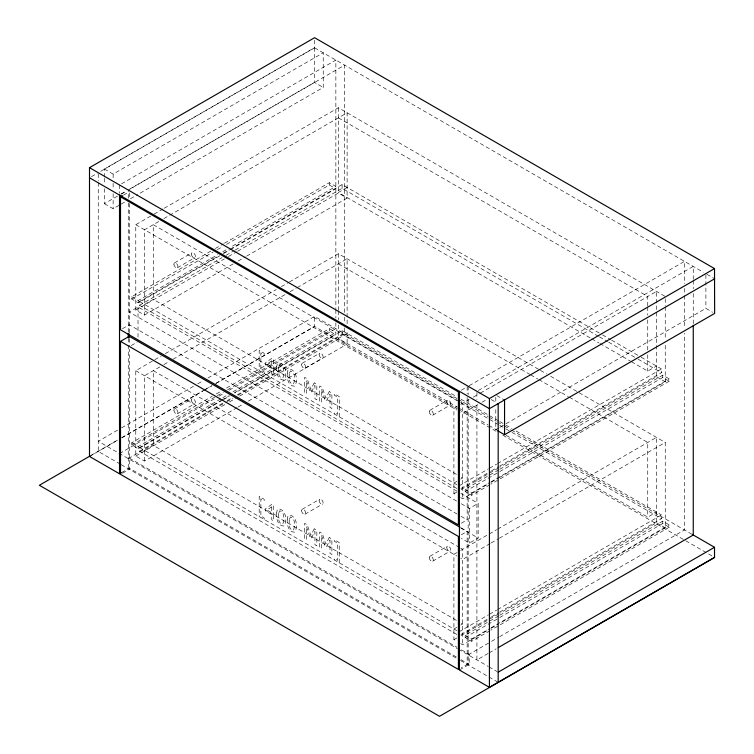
<?xml version="1.0" encoding="UTF-8"?>
<svg xmlns="http://www.w3.org/2000/svg" width="754" height="754" viewBox="0 0 754 754"><rect width="100%" height="100%" fill="white"/><g stroke="black" fill="none" stroke-linecap="round" stroke-linejoin="round"><path stroke-width="0.57" stroke-dasharray="3.77 2.83" d="M104.382 177.115L104.382 169.028L314.475 47.738L703.293 272.222M91.451 176.643L97.285 173.269M100.706 171.299L314.597 47.804L314.597 39.943M104.382 169.028L113.138 174.08L323.23 52.789L323.23 87.445L138.632 194.023M121.545 183.816L335.86 60.084L335.86 308.64M104.382 188.67L104.382 203.684L119.679 194.852M120.706 194.268L125.805 191.318M129.877 188.962L314.475 82.393L323.23 87.445M121.46 193.967L126.323 191.158M123.43 195.145L128.293 192.336M104.382 203.684L113.138 208.735L120.272 204.617M121.3 204.032L125.381 201.676M130.48 198.726L137.614 194.607M233.09 263.957L144.523 315.087L135.777 310.035L135.777 224.692L153.081 214.702M154.099 214.117L163.26 208.83M164.278 208.236L338.358 107.737L665.245 296.463L665.245 305.813M158.783 221.525L144.523 229.753L144.523 315.087M163.872 218.585L347.113 112.789L347.113 198.123L246.332 256.313M174.504 262.892L192.006 252.788M177.331 267.793L194.834 257.689M219.753 255.776L138.274 302.816L131.771 299.065L131.771 296.746L211.214 250.884M215.286 248.537L223.429 243.834M224.456 243.24L329.357 182.675L335.86 186.427L230.95 246.992M131.771 299.065L213.25 252.024M217.322 249.668L222.411 246.728M226.492 244.381L329.357 184.984L335.86 188.745L231.978 248.716M131.771 296.746L138.274 300.507L217.718 254.645M222.807 251.704L226.879 249.348M456.877 488.488L139.528 305.266L139.528 301.515L218.933 255.672M223.005 253.325L229.112 249.791M230.13 249.206L342.109 184.551L601.541 334.333M223.825 253.419L230.95 249.31M139.528 305.266L221.987 257.661M226.059 255.314L234.202 250.611M235.22 250.026L342.109 188.312L598.431 336.293M456.783 491.033L138.02 307.001L129.273 312.062L457.197 501.382M144.523 304.399L153.279 299.347L459.61 476.208M347.113 187.444L338.358 192.496L590.75 338.216M135.777 310.035L224.343 258.905M228.415 256.548L236.558 251.845M237.576 251.261L338.358 193.071L347.113 198.123M238.189 261.016L245.314 256.907M122.459 328.697L129.273 324.767L456.99 513.974M131.215 345.586L137.049 342.222M237.171 407.594L144.523 461.08L135.777 456.019L135.777 370.685L161.224 355.992M165.296 353.635L276.256 289.574M281.346 286.633L288.471 282.524M289.498 281.93L338.358 253.721L539.459 369.828M159.801 366.925L144.523 375.737L144.523 461.08M163.872 364.568L168.962 361.628M173.034 359.281L286.03 294.041M290.101 291.685L296.209 288.16M297.227 287.576L347.113 258.773L347.113 324.239M117.558 430.157L98.256 441.297L457.367 648.629M121.62 427.81L193.731 386.171M197.793 383.824L202.873 380.893M207.953 377.961L314.597 316.388L457.424 398.857M91.319 455.265L117.812 439.968M121.894 437.612L204.428 389.959M205.446 389.375L211.563 385.841M215.635 383.494L314.475 326.425L457.424 408.96M89.5 456.453L117.558 440.261M121.62 437.914L202.873 391.006M203.891 390.421L212.015 385.728M216.078 383.381L314.597 326.501L314.597 316.388M174.504 408.885L192.006 398.772M177.331 413.786L194.834 403.673M222.807 399.997L138.274 448.8L131.771 445.048L131.771 442.739L212.232 396.284M216.304 393.937L221.393 390.996M226.492 388.056L329.357 328.669L335.86 332.42L335.86 334.729L235.031 392.947M131.771 445.048L216.304 396.246M217.322 395.652L223.429 392.127M227.51 389.78L329.357 330.978L335.86 334.729M119.518 453.569L214.994 398.451M219.056 396.104L224.136 393.173M229.207 390.233L335.86 328.669L335.86 322.778M131.771 442.739L138.274 446.491L221.789 398.272M222.807 397.688L227.897 394.747M232.995 391.807L335.86 332.42M456.877 634.482L139.528 451.26L139.528 447.508L220.969 400.487M221.987 399.893L229.112 395.784M234.202 392.843L342.109 330.544L457.047 396.896M223.825 399.413L229.932 395.878M139.528 451.26L223.005 403.06M227.077 400.713L232.166 397.773M237.256 394.832L342.109 334.295L457.047 400.657M128.265 458.621L225.776 402.325M226.794 401.741L232.882 398.225M237.962 395.294L344.616 333.72L344.616 327.83M144.523 450.392L153.279 445.341L459.61 622.191M347.113 333.428L338.358 338.48L457.433 407.226M135.777 456.019L225.361 404.304M229.433 401.948L235.54 398.423M239.612 396.076L338.358 339.064L347.113 344.116L347.113 329.932M302.175 363.324L319.687 353.211M121.46 472.664L129.273 468.149L456.952 657.337M122.459 473.239L129.273 469.308L129.273 349.262M305.012 368.225L322.514 358.112M238.189 407L243.278 404.069M248.368 401.128L347.113 344.116M461.325 390.223L467.16 386.849L467.16 393.918M469.177 385.69L684.509 261.374L684.509 283.749M429.855 410.327L447.367 400.214M432.692 415.228L450.195 405.115M456.962 406.604L453.908 408.366L453.908 493.71L456.83 495.397M460.713 404.436L469.177 399.554M473.248 397.198L479.356 393.673M480.373 393.088L656.489 291.412L656.489 376.746L499.723 467.263M477.932 404.606L462.664 413.418L460.713 412.297M482.004 402.259L487.093 399.318M302.175 509.308L319.687 499.205M305.012 514.209L322.514 504.106M498.856 427.904L495.802 429.667L495.802 407.716M499.883 427.311L504.982 424.37M506 423.776L705.885 308.377L712.7 312.307M453.908 483.022L456.83 481.335M460.713 479.092L462.664 477.97L460.628 476.792M631.456 361.713L647.743 371.119L656.489 366.058M458.913 485.915L488.432 468.865M489.45 468.281L496.575 464.162M497.593 463.578L661.494 368.951L661.494 372.702L499.629 466.161M460.948 488.488L490.468 471.448M491.485 470.854L498.611 466.745M453.908 493.71L456.962 491.947M461.033 489.591L498.705 467.848M489.996 484.709L471.665 495.293L465.161 491.542L465.161 489.233L498.771 469.827M499.789 469.242L662.747 375.162L669.25 378.913L669.25 381.222L491.014 484.125M465.161 491.542L498.771 472.136M499.789 471.552L662.747 377.471L669.25 381.222M465.161 489.233L471.665 492.984L489.996 482.4M491.014 481.815L669.25 378.913M460.713 497.64L462.664 498.762L490.147 482.89M491.165 482.306L498.29 478.196M499.308 477.602L665.245 381.797L665.245 344.389M461.269 503.738L469.412 508.441L478.168 503.38L478.168 538.036L469.412 543.097L461.269 538.394M461.325 523.21L467.16 519.845L467.16 395.096M461.325 534.765L467.16 531.4L467.16 664.387L461.325 667.761M429.855 556.311L447.367 546.207M432.692 561.212L450.195 551.108M456.962 552.597L453.908 554.36L453.908 639.694L456.83 641.381M460.713 550.429L496.66 529.676M497.687 529.082L656.489 437.395L656.489 522.739L499.723 613.247M490.147 543.54L462.664 559.411L460.713 558.29M491.165 542.955L498.29 538.837M499.308 538.252L665.245 442.447L665.245 527.791L499.308 623.596M453.908 629.015L456.83 627.328M460.713 625.085L462.664 623.954L460.628 622.785M506.283 435.435L647.743 517.103L656.489 512.051M458.913 631.899L488.432 614.859M489.45 614.265L496.575 610.156M497.593 609.562L661.494 514.935L661.494 518.695L499.629 612.144M460.948 634.482L490.468 617.432M491.485 616.847L498.611 612.729M453.908 639.694L456.962 637.931M461.033 635.584L498.705 613.831M489.996 630.702L471.665 641.286L465.161 637.535L465.161 635.217L498.771 615.82M499.789 615.226L662.747 521.146L669.25 524.897L669.25 527.216L491.014 630.108M465.161 637.535L498.771 618.129M499.789 617.535L662.747 523.455L669.25 527.216M465.161 635.217L471.665 638.977L489.996 628.393M491.014 627.799L669.25 524.897M460.713 643.624L462.664 644.755L490.147 628.883M491.165 628.289L498.29 624.18M468.168 654.858L490.505 641.956M491.523 641.371L498.639 637.262M499.648 636.678L684.509 529.958L684.509 333.23M459.412 670.023L469.167 664.387L469.167 654.284L461.024 649.58M488.092 653.464L476.914 659.91L476.914 404.285M489.11 652.879L496.217 648.77M706.866 274.277L714.641 278.773M338.358 117.841L647.743 296.463L647.743 305.794M602.503 334.889L610.693 339.62M611.654 340.177L640.212 356.661M641.154 357.207L661.494 368.951M599.449 336.878L607.583 341.581M608.601 342.165L637.083 358.612M638.101 359.196L661.494 372.702M591.767 338.8L598.893 342.91M599.911 343.504L630.438 361.128M656.489 376.746L665.245 381.797M540.477 370.412L546.584 373.937M550.656 376.284L578.13 392.155M579.147 392.74L665.245 442.447M338.358 263.825L529.685 374.295M530.703 374.879L537.828 378.989M538.846 379.582L568.356 396.623M569.374 397.207L647.743 442.447L647.743 517.103M496.773 395.577L504.558 400.063M491.174 399.563L496.179 402.447M461.099 399.234L498.752 420.977M499.77 421.561L504.86 424.502M505.868 425.086L511.975 428.611M516.047 430.958L661.494 514.935M458.451 399.441L488.036 416.519M489.054 417.113L496.198 421.232M497.216 421.825L503.333 425.36M504.36 425.944L510.477 429.478M511.495 430.072L691.314 533.889M459.61 401.552L153.279 224.692L153.279 299.347M460.628 402.136L462.664 403.315L462.664 498.762M461.118 403.004L498.752 424.728M499.77 425.322L504.85 428.253M505.868 428.847L510.958 431.778M511.975 432.362L661.494 518.695M458.451 407.82L487.961 424.86M488.978 425.445L497.122 430.148M656.489 522.739L665.245 527.791M458.451 409.554L496.735 431.656M502.852 435.181L712.605 556.282M135.777 224.692L456.83 410.053M139.528 301.515L456.877 484.737M460.854 493.389L478.168 503.38M461.052 516.32L467.16 519.845M461.052 527.875L467.16 531.4M460.854 528.045L478.168 538.036M459.61 547.536L153.279 370.685L153.279 445.341M460.628 548.13L462.664 549.298L462.664 644.755M135.777 370.685L456.83 556.037M139.528 447.508L456.877 630.721M129.273 458.046L456.952 647.234M458.385 649.213L488.168 666.413M488.997 666.885L497.178 671.607M461.024 659.693L469.167 664.387M120.263 464.106L98.256 451.401L98.256 182.119M121.262 464.69L459.412 659.91M460.43 660.504L498.177 682.295M705.885 274.871L705.885 308.377M693.256 279.385L693.256 266.426L476.914 391.326L476.914 399.573M693.256 280.563L693.256 288.81M693.256 293.523L693.256 324.145M684.509 288.462L684.509 294.352M684.509 295.53L684.509 328.518M665.245 306.982L665.245 339.715M662.747 375.162L662.747 377.471M662.747 521.146L662.747 523.455M647.743 306.963L647.743 315.125M647.743 319.79L647.743 350.12M647.743 354.785L647.743 371.119M495.802 397.32L495.802 401.939M471.665 492.984L471.665 495.293M471.665 638.977L471.665 641.286M469.412 508.441L469.412 543.097M468.168 386.274L468.168 394.521M468.168 399.215L468.168 664.962M344.616 312.514L344.616 65.136L128.265 190.036L128.265 199.442M344.616 317.227L344.616 323.117M342.109 184.551L342.109 188.312M342.109 330.544L342.109 334.295M339.234 416.821L339.234 396.604L334.267 393.739L334.267 395.219L337.566 397.122L337.566 414.37L334.267 412.466L334.267 413.955M339.234 562.804L339.234 542.588L334.267 539.723L334.267 541.212L337.566 543.106L337.566 560.354L334.267 558.46L334.267 559.939M338.358 107.737L338.358 193.071M338.358 253.721L338.358 310.488M338.358 311.006L338.358 319.819M338.358 325.031L338.358 339.064M335.86 309.819L335.86 318.065M329.357 182.675L329.357 184.984M329.357 328.669L329.357 330.978M314.475 47.738L314.475 82.393M264.164 373.475L264.164 371.995L260.875 370.091L260.875 352.844L264.164 354.748L264.164 353.258L259.197 350.393L259.197 370.61M264.164 519.459L264.164 517.979L260.875 516.075L260.875 498.828L264.164 500.731L264.164 499.252L259.197 496.386L259.197 516.594M138.274 300.507L138.274 302.816M138.274 446.491L138.274 448.8M138.02 307.001L138.02 340.506M129.273 192.949L129.273 198.83M129.273 203.542L129.273 332.853M129.273 338.631L129.273 346.717M128.265 202.996L128.265 332.58M128.265 338.207L128.265 344.361M128.265 345.257L128.265 468.734M119.518 184.984L119.518 193.231M113.138 174.08L113.138 178.707M113.138 183.326L113.138 189.103M113.138 193.721L113.138 208.735M104.382 178.274L104.382 184.051M98.256 173.891L98.256 180.941M276.633 366.944C276.002 371.929 277.576 380.195 283.9 380.035C287.651 375.049 285.879 363.098 278.301 362.9L277.189 364.201L276.633 366.944M276.633 512.927C276.002 517.913 277.576 526.179 283.9 526.019C287.651 521.042 285.879 509.091 278.301 508.884L277.189 510.194L276.633 512.927M287.302 373.107C286.671 378.084 288.245 386.359 294.569 386.189C298.32 381.213 296.548 369.262 288.971 369.055L287.858 370.365L287.302 373.107M287.302 519.091C286.671 524.077 288.245 532.343 294.569 532.183C298.32 527.197 296.548 515.246 288.971 515.048L287.858 516.358L287.302 519.091M278.603 367.311C278.518 370.817 277.67 377.273 282.401 378.14L282.863 377.895C284.239 373.975 284.974 366.161 279.8 364.795L278.603 367.311M278.603 513.304C278.518 516.81 277.67 523.257 282.401 524.124L282.863 523.879C284.239 519.968 284.974 512.145 279.8 510.778L278.603 513.304M289.272 373.475C289.197 376.981 288.339 383.428 293.08 384.295L293.532 384.05C294.908 380.139 295.643 372.325 290.469 370.959L289.272 373.475M289.272 519.459C289.197 522.965 288.339 529.421 293.08 530.288L293.532 530.043C294.908 526.122 295.643 518.309 290.469 516.942L289.272 519.459M314.211 382.853L310.78 389.479L307.236 378.819L304.654 377.33L304.654 392.787L306.426 393.805L306.426 380.487L310.101 391.675L311.242 392.334L314.946 385.407L314.946 398.725L316.831 399.818L316.831 384.361L314.211 382.853M329.272 391.543L325.841 398.169L322.297 387.518L319.715 386.029L319.715 401.477L321.487 402.504L321.487 389.187L325.153 400.365L326.303 401.024L330.007 394.106L330.007 407.424L331.892 408.508L331.892 393.06L329.272 391.543M314.211 528.837L310.78 535.463L307.236 524.812L304.654 523.323L304.654 538.771L306.426 539.798L306.426 526.481L310.101 537.659L311.242 538.318L314.946 531.4L314.946 544.718L316.831 545.802L316.831 530.354L314.211 528.837M329.272 537.536L325.841 544.162L322.297 533.502L319.715 532.013L319.715 547.47L321.487 548.488L321.487 535.17L325.153 546.358L326.303 547.018L330.007 540.09L330.007 553.408L331.892 554.501L331.892 539.044L329.272 537.536M271.76 360.78L266.973 364.05L271.76 366.821L271.76 360.78M271.76 506.763L266.973 510.043L271.76 512.805L271.76 506.763M271.836 358.386L265.483 362.674L265.483 364.851L271.76 368.48L271.76 373.796L273.589 374.851L273.589 369.535L275.285 370.516L275.285 368.857L273.589 367.877L273.589 359.394L271.836 358.386M271.836 504.369L265.483 508.667L265.483 510.844L271.76 514.464L271.76 519.779L273.589 520.835L273.589 515.529L275.285 516.499L275.285 514.841L273.589 513.86L273.589 505.387L271.836 504.369M429.271 411.618A2.828 1.631 60 0 0 432.278 415.35A2.828 1.631 60 0 0 432.278 411.354A2.828 1.631 60 0 0 429.271 411.618M446.783 401.514A2.828 1.631 60 0 0 449.78 405.247A2.828 1.631 60 0 0 449.78 401.241A2.828 1.631 60 0 0 446.783 401.514M301.591 364.616A2.828 1.631 60 0 0 304.597 368.348A2.828 1.631 60 0 0 304.597 364.352A2.828 1.631 60 0 0 301.591 364.616M319.102 354.512A2.828 1.631 60 0 0 322.099 358.244A2.828 1.631 60 0 0 322.099 354.239A2.828 1.631 60 0 0 319.102 354.512M173.91 264.192A2.828 1.631 60 0 0 176.917 267.924A2.828 1.631 60 0 0 176.917 263.919A2.828 1.631 60 0 0 173.91 264.192M191.422 254.079A2.828 1.631 60 0 0 194.419 257.811A2.828 1.631 60 0 0 194.419 253.815A2.828 1.631 60 0 0 191.422 254.079M429.271 557.602A2.828 1.631 60 0 0 432.278 561.344A2.828 1.631 60 0 0 432.278 557.338A2.828 1.631 60 0 0 429.271 557.602M446.783 547.498A2.828 1.631 60 0 0 449.78 551.231A2.828 1.631 60 0 0 449.78 547.234A2.828 1.631 60 0 0 446.783 547.498M301.591 510.609A2.828 1.631 60 0 0 304.597 514.341A2.828 1.631 60 0 0 304.597 510.335A2.828 1.631 60 0 0 301.591 510.609M319.102 500.496A2.828 1.631 60 0 0 322.099 504.228A2.828 1.631 60 0 0 322.099 500.232A2.828 1.631 60 0 0 319.102 500.496M173.91 410.176A2.828 1.631 60 0 0 176.917 413.908A2.828 1.631 60 0 0 176.917 409.912A2.828 1.631 60 0 0 173.91 410.176M191.422 400.072A2.828 1.631 60 0 0 194.419 403.805A2.828 1.631 60 0 0 194.419 399.799A2.828 1.631 60 0 0 191.422 400.072"/><path stroke-width="1.13" d="M121.46 472.664L119.518 473.785L89.5 456.453L89.5 167.661L314.597 37.7L714.519 268.594L714.641 313.428L504.558 434.719L497.744 430.788M120.517 196.822L458.413 391.91L458.413 524.897L120.517 329.818L120.517 196.822L122.459 195.701M120.517 341.373L458.413 536.452L458.413 669.439L120.517 474.36L120.517 341.373L129.273 336.312L460.044 527.282M90.301 455.85L39.359 485.265L439.525 716.3L714.641 557.46M89.5 167.661L489.421 398.546L714.519 268.594M714.641 278.773L489.421 408.659L89.5 177.765M498.243 647.601L693.256 535.01L693.256 325.323M498.177 672.191L714.519 547.281L714.519 557.394L489.421 687.346L459.412 670.023L459.412 391.326M692.078 534.322L714.519 547.281M504.558 400.063L504.558 434.719M498.177 403.607L498.177 682.295M489.421 398.546L489.421 687.346M129.273 334.003L129.273 337.472M128.265 333.504L128.265 337.292M119.518 195.097L119.518 473.785"/></g></svg>
